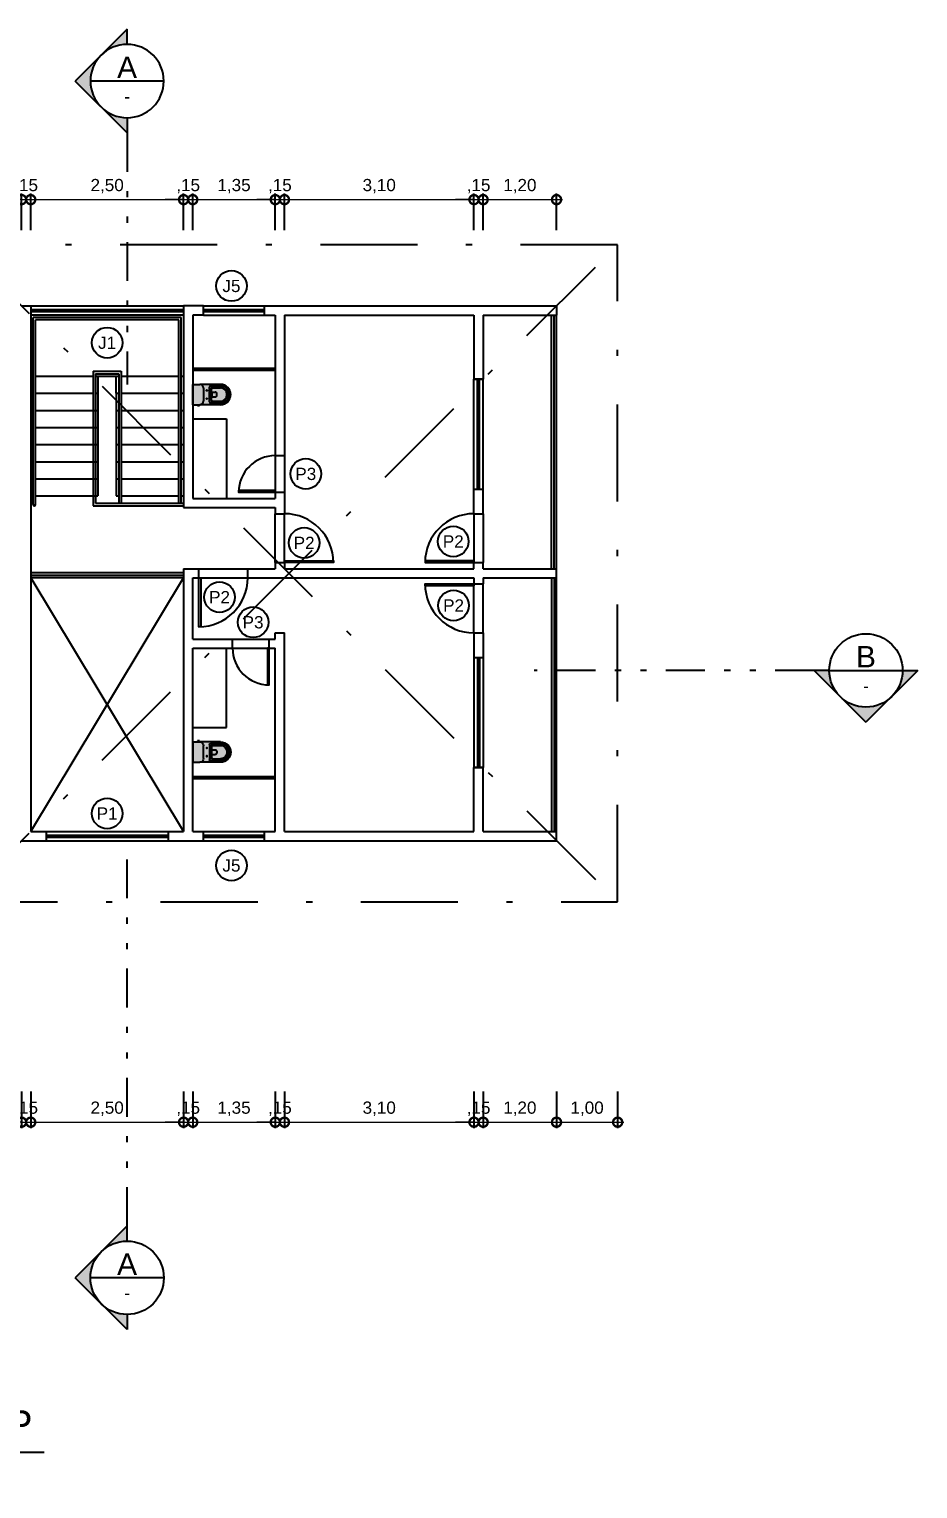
# Model space of a CAD drawing. Header units: metres. Extents: x 47788 to 47873.8, y 23410.5 to 23440.5.
# Drawn here: x 47798.37 to 47812.91, y 23410.46 to 23434.34 of the extents above; entities that cross this region are included whole.
import ezdxf
from ezdxf.enums import TextEntityAlignment as Align

# ---------------------------------------------------------------- set-up
doc = ezdxf.new("R2010")
doc.units = ezdxf.units.M
doc.header["$LTSCALE"] = 0.25
doc.linetypes.add('DASHDOT2', pattern=[12.7, 6.35, -3.175, 0, -3.175])
doc.linetypes.add('DIVIDEX2', pattern=[63.5, 25.4, -12.7, 0, -12.7, 0, -12.7])
for name, color, linetype in [('ARQ_ALV CT', 7, 'Continuous'), ('ARQ_ALV VS', 2, 'Continuous'), ('ARQ_ESQ CT', 3, 'Continuous'), ('ARQ_GRADIL', 2, 'Continuous'), ('ARQ_PISO 01', 1, 'Continuous'), ('ARQ_PROJ SUP', 1, 'DASHDOT2'), ('ARQ_SAN 01', 1, 'Continuous'), ('ARQ_SAN 02', 2, 'Continuous'), ('ARQ_SIMB 01', 1, 'Continuous'), ('LOUÇA', 2, 'Continuous'), ('SIMB_01', 1, 'Continuous'), ('SIMB_02', 2, 'Continuous'), ('SIMB_LCT', 7, 'DIVIDEX2'), ('SIMB_PREENCHIMENTO', 253, 'Continuous'), ('SIMB_TXT', 1, 'Continuous')]:
    doc.layers.add(name, color=color, linetype=linetype)
doc.layers.add('ARQ_COTA_AZUL', color=5, linetype='Continuous', lineweight=20, true_color=0x0000ff)
doc.styles.add('cota', font='arial.ttf')
doc.styles.add('SIMB', font='arial.ttf')
doc.dimstyles.new('Info 01 - annot', dxfattribs={"dimtxt": 2, "dimasz": 3, "dimexe": 1, "dimexo": 1, "dimgap": 1, "dimtad": 1, "dimzin": 4, "dimtxsty": 'cota', "dimblk": 'DOTSMALL', "dimcen": 2, "dimdle": 1, "dimclrd": 256, "dimclre": 256, "dimclrt": 1, "dimazin": 2, "dimtfac": 0.09, "dimtix": 1, "dimtmove": 2, "dimatfit": 2, "dimfxl": 5, "dimfxlon": 1, "dimtolj": 1, "dimtzin": 4, "dimlwd": -1, "dimarcsym": 1})

# ---------------------------------------------------------------- blocks, each defined once
blk = doc.blocks.new('VASO_BELL')
at = {"true_color": 0xffffff}
h = blk.add_hatch(color=7, dxfattribs=at)
h.dxf.hatch_style = 1
edge = h.paths.add_edge_path()
edge.add_line((0, 0), (0.37, 0))
edge.add_line((0.37, 0), (0.37, -0.126))
edge.add_line((0.37, -0.126), (0.37, -0.505))
edge.add_arc((0.185, -0.505), 0.185, -180, 0, ccw=False)
edge.add_line((0, -0.505), (0, -0.126))
edge.add_line((0, -0.126), (0, 0))
h = blk.add_hatch(color=7, dxfattribs=at)
h.dxf.hatch_style = 1
h.paths.add_polyline_path([(-0.007, -0.086), (-0.022, -0.086), (-0.022, -0.121), (-0.007, -0.121)])
h = blk.add_hatch(color=7, dxfattribs=at)
h.dxf.hatch_style = 1
h.paths.add_polyline_path([(0, -0.089), (-0.007, -0.089), (-0.007, -0.117), (0, -0.117)])
at = {"layer": 'ARQ_SAN 01'}
for p, q in [((0.056, -0.361), (0.056, -0.505)), ((0.062, -0.361), (0.062, -0.505)), ((0.082, -0.336), (0.288, -0.336)), ((0.082, -0.342), (0.288, -0.342)), ((0.141, -0.353), (0.141, -0.406)), ((0.229, -0.353), (0.229, -0.406)), ((0.308, -0.361), (0.308, -0.505)), ((0.314, -0.361), (0.314, -0.505))]:
    blk.add_line(p, q, dxfattribs=at)
for centre in [(0.11, -0.255), (0.26, -0.255)]:
    blk.add_circle(centre, 0.0075, dxfattribs=at)
for centre, radius, start, end in [((0.185, -0.505), 0.129, 179.7773, 0.2227), ((0.082, -0.361), 0.025, 90, 180), ((0.082, -0.361), 0.019, 90, 180), ((0.185, -0.499), 0.123, 182.6006, 357.3994), ((0.191, -0.592), 0.244, 91.4264, 101.8331), ((0.168, -0.406), 0.027, 180, 229.1678), ((0.185, -0.386), 0.053, 229.1678, 310.8322), ((0.179, -0.592), 0.244, 78.1669, 88.5736), ((0.202, -0.406), 0.027, 310.8322, 0), ((0.288, -0.361), 0.025, 0, 90), ((0.288, -0.361), 0.019, 0, 90)]:
    blk.add_arc(centre, radius, start, end, dxfattribs=at)
at = {"layer": 'ARQ_SAN 02'}
for p, q in [((0, 0), (0, -0.126)), ((0, 0), (0.37, 0)), ((0.37, 0), (0.37, -0.126)), ((-0.022, -0.086), (-0.007, -0.086)), ((-0.022, -0.121), (-0.022, -0.086)), ((-0.022, -0.121), (-0.007, -0.121)), ((-0.007, -0.121), (-0.007, -0.086)), ((0, -0.089), (-0.007, -0.089)), ((0, -0.117), (-0.007, -0.117)), ((0, -0.505), (0, -0.126)), ((0.301, -0.195), (0.069, -0.195)), ((0.37, -0.505), (0.37, -0.126)), ((0.026, -0.331), (0.026, -0.505)), ((0.051, -0.306), (0.319, -0.306)), ((0.344, -0.331), (0.344, -0.505))]:
    blk.add_line(p, q, dxfattribs=at)
for centre, radius, start, end in [((0.069, -0.126), 0.069, 180, 270), ((0.301, -0.126), 0.069, 270, 0), ((0.185, -0.505), 0.185, 180, 0), ((0.051, -0.331), 0.025, 90, 180), ((0.185, -0.505), 0.159, 180, 0), ((0.319, -0.331), 0.025, 0, 90)]:
    blk.add_arc(centre, radius, start, end, dxfattribs=at)
blk = doc.blocks.new('*U913')
at = {"layer": 'SIMB_PREENCHIMENTO', "transparency": 33554587}
h = blk.add_hatch(color=256, dxfattribs=at)
h.dxf.hatch_style = 1
h.paths.add_polyline_path([(0, 8.48), (-4.15, 4.33, -0.401827), (4.15, 4.33)])
h = blk.add_hatch(color=256, dxfattribs=at)
h.dxf.hatch_style = 1
h.paths.add_polyline_path([(-4.33, 4.15), (-8.48, 0), (-6, 0, -0.193399)])
h = blk.add_hatch(color=256, dxfattribs=at)
h.dxf.hatch_style = 1
h.paths.add_polyline_path([(4.33, 4.15, -0.193399), (6, 0), (8.48, 0)])
at = {"layer": 'SIMB_01'}
for p, q in [((-8.48, 0), (0, 8.48)), ((8.48, 0), (0, 8.48)), ((0, -6), (0, 6)), ((-6, 0), (-8.48, 0)), ((6, 0), (8.48, 0))]:
    blk.add_line(p, q, dxfattribs=at)
blk.add_circle((0, 0), 6, dxfattribs=at)
at = {"layer": 'SIMB_LCT'}
blk.add_line((8.48, 0), (69.06, 0), dxfattribs=at)
at = {"layer": 'SIMB_TXT', "style": 'SIMB'}
for tag, height, p in [('000', 3.5, (2.26, 0)), ('999', 2, (-2.55, 0))]:
    blk.add_attdef(tag, text='', height=height, rotation=90, dxfattribs=at).set_placement(p, align=Align.MIDDLE_CENTER)
blk = doc.blocks.new('*U775')
at = {"layer": 'SIMB_PREENCHIMENTO', "transparency": 33554587}
h = blk.add_hatch(color=256, dxfattribs=at)
h.dxf.hatch_style = 1
h.paths.add_polyline_path([(0, 8.48), (-4.15, 4.33, -0.401827), (4.15, 4.33)])
h = blk.add_hatch(color=256, dxfattribs=at)
h.dxf.hatch_style = 1
h.paths.add_polyline_path([(-4.33, 4.15), (-8.48, 0), (-6, 0, -0.193399)])
h = blk.add_hatch(color=256, dxfattribs=at)
h.dxf.hatch_style = 1
h.paths.add_polyline_path([(4.33, 4.15, -0.193399), (6, 0), (8.48, 0)])
at = {"layer": 'SIMB_01'}
for p, q in [((-8.48, 0), (0, 8.48)), ((8.48, 0), (0, 8.48)), ((0, -6), (0, 6)), ((-6, 0), (-8.48, 0)), ((6, 0), (8.48, 0))]:
    blk.add_line(p, q, dxfattribs=at)
blk.add_circle((0, 0), 6, dxfattribs=at)
at = {"layer": 'SIMB_LCT'}
blk.add_line((8.48, 0), (49.63, 0), dxfattribs=at)
at = {"layer": 'SIMB_TXT', "style": 'SIMB'}
for tag, height, p in [('000', 3.5, (-2.25, 0)), ('999', 2, (2.53, 0))]:
    blk.add_attdef(tag, text='', height=height, rotation=90, dxfattribs=at).set_placement(p, align=Align.MIDDLE_CENTER)
blk = doc.blocks.new('*U778')
at = {"layer": 'SIMB_PREENCHIMENTO', "transparency": 33554587}
h = blk.add_hatch(color=256, dxfattribs=at)
h.dxf.hatch_style = 1
h.paths.add_polyline_path([(0, 8.48), (-4.15, 4.33, -0.401827), (4.15, 4.33)])
h = blk.add_hatch(color=256, dxfattribs=at)
h.dxf.hatch_style = 1
h.paths.add_polyline_path([(-4.33, 4.15), (-8.48, 0), (-6, 0, -0.193399)])
h = blk.add_hatch(color=256, dxfattribs=at)
h.dxf.hatch_style = 1
h.paths.add_polyline_path([(4.33, 4.15, -0.193399), (6, 0), (8.48, 0)])
at = {"layer": 'SIMB_01'}
for p, q in [((-8.48, 0), (0, 8.48)), ((8.48, 0), (0, 8.48)), ((-6, 0), (-8.48, 0)), ((6, 0), (-6, 0)), ((6, 0), (8.48, 0))]:
    blk.add_line(p, q, dxfattribs=at)
blk.add_circle((0, 0), 6, dxfattribs=at)
at = {"layer": 'SIMB_LCT'}
blk.add_line((8.48, 0), (54.25, 0), dxfattribs=at)
at = {"layer": 'SIMB_TXT', "style": 'SIMB'}
for tag, height, p in [('999', 2, (0, 2.53)), ('000', 3.5, (0, -2.25))]:
    blk.add_attdef(tag, text='', height=height, rotation=180, dxfattribs=at).set_placement(p, align=Align.MIDDLE_CENTER)
blk = doc.blocks.new('_DotSmall')
at = {"color": 0, "linetype": 'ByBlock', "const_width": 0.5}
blk.add_lwpolyline([(-0.0625, 0, 1), (0.0625, 0, 1)], format="xyb", close=True, dxfattribs=at)
blk = doc.blocks.new('*D748')
at = {"layer": 'ARQ_COTA_AZUL', "transparency": 16777216}
for p, q in [((47798.248, 23431.551), (47797.948, 23431.551)), ((47798.248, 23431.551), (47798.398, 23431.551)), ((47798.398, 23431.551), (47798.698, 23431.551))]:
    blk.add_line(p, q, dxfattribs=at)
at = {"layer": 'ARQ_COTA_AZUL', "lineweight": -2, "transparency": 16777216}
for p, q in [((47798.248, 23431.051), (47798.248, 23431.651)), ((47798.398, 23431.051), (47798.398, 23431.651))]:
    blk.add_line(p, q, dxfattribs=at)
at = {"layer": 'Defpoints', "color": 0, "transparency": 16777216}
for p in [(47798.398, 23431.551), (47798.248, 23429.813), (47798.398, 23429.813)]:
    blk.add_point(p, dxfattribs=at)
at = {"layer": 'ARQ_COTA_AZUL', "transparency": 16777216, "xscale": 0.3, "yscale": 0.3, "zscale": 0.3}
blk.add_blockref('_DotSmall', (47798.248, 23431.551), dxfattribs=at)
at = {"layer": 'ARQ_COTA_AZUL', "transparency": 16777216, "xscale": 0.3, "yscale": 0.3, "zscale": 0.3, "rotation": 180}
blk.add_blockref('_DotSmall', (47798.398, 23431.551), dxfattribs=at)
at = {"layer": 'ARQ_COTA_AZUL', "color": 1, "transparency": 16777216, "insert": (47798.323, 23431.771), "char_height": 0.2, "attachment_point": 5, "style": 'cota'}
blk.add_mtext('\\A1;,15', dxfattribs=at)
blk = doc.blocks.new('*D749')
at = {"layer": 'ARQ_COTA_AZUL', "transparency": 16777216}
blk.add_line((47798.298, 23431.551), (47800.998, 23431.551), dxfattribs=at)
at = {"layer": 'ARQ_COTA_AZUL', "lineweight": -2, "transparency": 16777216}
for p, q in [((47798.398, 23431.051), (47798.398, 23431.651)), ((47800.898, 23431.051), (47800.898, 23431.651))]:
    blk.add_line(p, q, dxfattribs=at)
at = {"layer": 'Defpoints', "color": 0, "transparency": 16777216}
for p in [(47800.898, 23431.551), (47798.398, 23429.813), (47800.898, 23429.813)]:
    blk.add_point(p, dxfattribs=at)
at = {"layer": 'ARQ_COTA_AZUL', "transparency": 16777216, "xscale": 0.3, "yscale": 0.3, "zscale": 0.3, "rotation": 180}
blk.add_blockref('_DotSmall', (47798.398, 23431.551), dxfattribs=at)
at = {"layer": 'ARQ_COTA_AZUL', "transparency": 16777216, "xscale": 0.3, "yscale": 0.3, "zscale": 0.3}
blk.add_blockref('_DotSmall', (47800.898, 23431.551), dxfattribs=at)
at = {"layer": 'ARQ_COTA_AZUL', "color": 1, "transparency": 16777216, "insert": (47799.648, 23431.771), "char_height": 0.2, "attachment_point": 5, "style": 'cota'}
blk.add_mtext('\\A1;2,50', dxfattribs=at)
blk = doc.blocks.new('*D750')
at = {"layer": 'ARQ_COTA_AZUL', "transparency": 16777216}
for p, q in [((47800.898, 23431.551), (47800.598, 23431.551)), ((47800.898, 23431.551), (47801.048, 23431.551)), ((47801.048, 23431.551), (47801.348, 23431.551))]:
    blk.add_line(p, q, dxfattribs=at)
at = {"layer": 'ARQ_COTA_AZUL', "lineweight": -2, "transparency": 16777216}
for p, q in [((47800.898, 23431.051), (47800.898, 23431.651)), ((47801.048, 23431.051), (47801.048, 23431.651))]:
    blk.add_line(p, q, dxfattribs=at)
at = {"layer": 'Defpoints', "color": 0, "transparency": 16777216}
for p in [(47801.048, 23431.551), (47800.898, 23429.813), (47801.048, 23429.663)]:
    blk.add_point(p, dxfattribs=at)
at = {"layer": 'ARQ_COTA_AZUL', "transparency": 16777216, "xscale": 0.3, "yscale": 0.3, "zscale": 0.3}
blk.add_blockref('_DotSmall', (47800.898, 23431.551), dxfattribs=at)
at = {"layer": 'ARQ_COTA_AZUL', "transparency": 16777216, "xscale": 0.3, "yscale": 0.3, "zscale": 0.3, "rotation": 180}
blk.add_blockref('_DotSmall', (47801.048, 23431.551), dxfattribs=at)
at = {"layer": 'ARQ_COTA_AZUL', "color": 1, "transparency": 16777216, "insert": (47800.973, 23431.771), "char_height": 0.2, "attachment_point": 5, "style": 'cota'}
blk.add_mtext('\\A1;,15', dxfattribs=at)
blk = doc.blocks.new('*D744')
at = {"layer": 'ARQ_COTA_AZUL', "transparency": 16777216}
blk.add_line((47800.948, 23431.551), (47802.498, 23431.551), dxfattribs=at)
at = {"layer": 'ARQ_COTA_AZUL', "lineweight": -2, "transparency": 16777216}
for p, q in [((47801.048, 23431.051), (47801.048, 23431.651)), ((47802.398, 23431.051), (47802.398, 23431.651))]:
    blk.add_line(p, q, dxfattribs=at)
at = {"layer": 'Defpoints', "color": 0, "transparency": 16777216}
for p in [(47802.398, 23431.551), (47801.048, 23429.663), (47802.398, 23429.663)]:
    blk.add_point(p, dxfattribs=at)
at = {"layer": 'ARQ_COTA_AZUL', "transparency": 16777216, "xscale": 0.3, "yscale": 0.3, "zscale": 0.3, "rotation": 180}
blk.add_blockref('_DotSmall', (47801.048, 23431.551), dxfattribs=at)
at = {"layer": 'ARQ_COTA_AZUL', "transparency": 16777216, "xscale": 0.3, "yscale": 0.3, "zscale": 0.3}
blk.add_blockref('_DotSmall', (47802.398, 23431.551), dxfattribs=at)
at = {"layer": 'ARQ_COTA_AZUL', "color": 1, "transparency": 16777216, "insert": (47801.723, 23431.771), "char_height": 0.2, "attachment_point": 5, "style": 'cota'}
blk.add_mtext('\\A1;1,35', dxfattribs=at)
blk = doc.blocks.new('*D745')
at = {"layer": 'ARQ_COTA_AZUL', "transparency": 16777216}
for p, q in [((47802.398, 23431.551), (47802.098, 23431.551)), ((47802.398, 23431.551), (47802.548, 23431.551)), ((47802.548, 23431.551), (47802.848, 23431.551))]:
    blk.add_line(p, q, dxfattribs=at)
at = {"layer": 'ARQ_COTA_AZUL', "lineweight": -2, "transparency": 16777216}
for p, q in [((47802.398, 23431.051), (47802.398, 23431.651)), ((47802.548, 23431.051), (47802.548, 23431.651))]:
    blk.add_line(p, q, dxfattribs=at)
at = {"layer": 'Defpoints', "color": 0, "transparency": 16777216}
for p in [(47802.548, 23431.551), (47802.398, 23429.663), (47802.548, 23429.663)]:
    blk.add_point(p, dxfattribs=at)
at = {"layer": 'ARQ_COTA_AZUL', "transparency": 16777216, "xscale": 0.3, "yscale": 0.3, "zscale": 0.3}
blk.add_blockref('_DotSmall', (47802.398, 23431.551), dxfattribs=at)
at = {"layer": 'ARQ_COTA_AZUL', "transparency": 16777216, "xscale": 0.3, "yscale": 0.3, "zscale": 0.3, "rotation": 180}
blk.add_blockref('_DotSmall', (47802.548, 23431.551), dxfattribs=at)
at = {"layer": 'ARQ_COTA_AZUL', "color": 1, "transparency": 16777216, "insert": (47802.473, 23431.771), "char_height": 0.2, "attachment_point": 5, "style": 'cota'}
blk.add_mtext('\\A1;,15', dxfattribs=at)
blk = doc.blocks.new('*D746')
at = {"layer": 'ARQ_COTA_AZUL', "transparency": 16777216}
blk.add_line((47802.448, 23431.551), (47805.748, 23431.551), dxfattribs=at)
at = {"layer": 'ARQ_COTA_AZUL', "lineweight": -2, "transparency": 16777216}
for p, q in [((47802.548, 23431.051), (47802.548, 23431.651)), ((47805.648, 23431.051), (47805.648, 23431.651))]:
    blk.add_line(p, q, dxfattribs=at)
at = {"layer": 'Defpoints', "color": 0, "transparency": 16777216}
for p in [(47805.648, 23431.551), (47802.548, 23429.663), (47805.648, 23429.663)]:
    blk.add_point(p, dxfattribs=at)
at = {"layer": 'ARQ_COTA_AZUL', "transparency": 16777216, "xscale": 0.3, "yscale": 0.3, "zscale": 0.3, "rotation": 180}
blk.add_blockref('_DotSmall', (47802.548, 23431.551), dxfattribs=at)
at = {"layer": 'ARQ_COTA_AZUL', "transparency": 16777216, "xscale": 0.3, "yscale": 0.3, "zscale": 0.3}
blk.add_blockref('_DotSmall', (47805.648, 23431.551), dxfattribs=at)
at = {"layer": 'ARQ_COTA_AZUL', "color": 1, "transparency": 16777216, "insert": (47804.098, 23431.771), "char_height": 0.2, "attachment_point": 5, "style": 'cota'}
blk.add_mtext('\\A1;3,10', dxfattribs=at)
blk = doc.blocks.new('*D747')
at = {"layer": 'ARQ_COTA_AZUL', "transparency": 16777216}
for p, q in [((47805.648, 23431.551), (47805.348, 23431.551)), ((47805.648, 23431.551), (47805.798, 23431.551)), ((47805.798, 23431.551), (47806.098, 23431.551))]:
    blk.add_line(p, q, dxfattribs=at)
at = {"layer": 'ARQ_COTA_AZUL', "lineweight": -2, "transparency": 16777216}
for p, q in [((47805.648, 23431.051), (47805.648, 23431.651)), ((47805.798, 23431.051), (47805.798, 23431.651))]:
    blk.add_line(p, q, dxfattribs=at)
at = {"layer": 'Defpoints', "color": 0, "transparency": 16777216}
for p in [(47805.798, 23431.551), (47805.798, 23429.813), (47805.648, 23429.663)]:
    blk.add_point(p, dxfattribs=at)
at = {"layer": 'ARQ_COTA_AZUL', "transparency": 16777216, "xscale": 0.3, "yscale": 0.3, "zscale": 0.3}
blk.add_blockref('_DotSmall', (47805.648, 23431.551), dxfattribs=at)
at = {"layer": 'ARQ_COTA_AZUL', "transparency": 16777216, "xscale": 0.3, "yscale": 0.3, "zscale": 0.3, "rotation": 180}
blk.add_blockref('_DotSmall', (47805.798, 23431.551), dxfattribs=at)
at = {"layer": 'ARQ_COTA_AZUL', "color": 1, "transparency": 16777216, "insert": (47805.723, 23431.771), "char_height": 0.2, "attachment_point": 5, "style": 'cota'}
blk.add_mtext('\\A1;,15', dxfattribs=at)
blk = doc.blocks.new('*D739')
at = {"layer": 'ARQ_COTA_AZUL', "transparency": 16777216}
blk.add_line((47805.698, 23431.551), (47807.098, 23431.551), dxfattribs=at)
at = {"layer": 'ARQ_COTA_AZUL', "lineweight": -2, "transparency": 16777216}
for p, q in [((47805.798, 23431.051), (47805.798, 23431.651)), ((47806.998, 23431.051), (47806.998, 23431.651))]:
    blk.add_line(p, q, dxfattribs=at)
at = {"layer": 'Defpoints', "color": 0, "transparency": 16777216}
for p in [(47806.998, 23431.551), (47805.798, 23429.813), (47806.998, 23429.813)]:
    blk.add_point(p, dxfattribs=at)
at = {"layer": 'ARQ_COTA_AZUL', "transparency": 16777216, "xscale": 0.3, "yscale": 0.3, "zscale": 0.3, "rotation": 180}
blk.add_blockref('_DotSmall', (47805.798, 23431.551), dxfattribs=at)
at = {"layer": 'ARQ_COTA_AZUL', "transparency": 16777216, "xscale": 0.3, "yscale": 0.3, "zscale": 0.3}
blk.add_blockref('_DotSmall', (47806.998, 23431.551), dxfattribs=at)
at = {"layer": 'ARQ_COTA_AZUL', "color": 1, "transparency": 16777216, "insert": (47806.398, 23431.771), "char_height": 0.2, "attachment_point": 5, "style": 'cota'}
blk.add_mtext('\\A1;1,20', dxfattribs=at)
blk = doc.blocks.new('*D779')
at = {"layer": 'ARQ_COTA_AZUL', "lineweight": -2, "transparency": 16777216}
for p, q in [((47798.248, 23416.958), (47798.248, 23416.358)), ((47798.398, 23416.958), (47798.398, 23416.358))]:
    blk.add_line(p, q, dxfattribs=at)
at = {"layer": 'ARQ_COTA_AZUL', "transparency": 16777216}
for p, q in [((47798.248, 23416.458), (47797.948, 23416.458)), ((47798.248, 23416.458), (47798.398, 23416.458)), ((47798.398, 23416.458), (47798.698, 23416.458))]:
    blk.add_line(p, q, dxfattribs=at)
at = {"layer": 'Defpoints', "color": 0, "transparency": 16777216}
for p in [(47798.398, 23421.213), (47798.248, 23421.063), (47798.398, 23416.458)]:
    blk.add_point(p, dxfattribs=at)
at = {"layer": 'ARQ_COTA_AZUL', "transparency": 16777216, "xscale": 0.3, "yscale": 0.3, "zscale": 0.3}
blk.add_blockref('_DotSmall', (47798.248, 23416.458), dxfattribs=at)
at = {"layer": 'ARQ_COTA_AZUL', "transparency": 16777216, "xscale": 0.3, "yscale": 0.3, "zscale": 0.3, "rotation": 180}
blk.add_blockref('_DotSmall', (47798.398, 23416.458), dxfattribs=at)
at = {"layer": 'ARQ_COTA_AZUL', "color": 1, "transparency": 16777216, "insert": (47798.323, 23416.678), "char_height": 0.2, "attachment_point": 5, "style": 'cota'}
blk.add_mtext('\\A1;,15', dxfattribs=at)
blk = doc.blocks.new('*D780')
at = {"layer": 'ARQ_COTA_AZUL', "lineweight": -2, "transparency": 16777216}
for p, q in [((47798.398, 23416.958), (47798.398, 23416.358)), ((47800.898, 23416.958), (47800.898, 23416.358))]:
    blk.add_line(p, q, dxfattribs=at)
at = {"layer": 'ARQ_COTA_AZUL', "transparency": 16777216}
blk.add_line((47798.298, 23416.458), (47800.998, 23416.458), dxfattribs=at)
at = {"layer": 'Defpoints', "color": 0, "transparency": 16777216}
for p in [(47798.398, 23421.213), (47800.898, 23421.213), (47800.898, 23416.458)]:
    blk.add_point(p, dxfattribs=at)
at = {"layer": 'ARQ_COTA_AZUL', "transparency": 16777216, "xscale": 0.3, "yscale": 0.3, "zscale": 0.3, "rotation": 180}
blk.add_blockref('_DotSmall', (47798.398, 23416.458), dxfattribs=at)
at = {"layer": 'ARQ_COTA_AZUL', "transparency": 16777216, "xscale": 0.3, "yscale": 0.3, "zscale": 0.3}
blk.add_blockref('_DotSmall', (47800.898, 23416.458), dxfattribs=at)
at = {"layer": 'ARQ_COTA_AZUL', "color": 1, "transparency": 16777216, "insert": (47799.648, 23416.678), "char_height": 0.2, "attachment_point": 5, "style": 'cota'}
blk.add_mtext('\\A1;2,50', dxfattribs=at)
blk = doc.blocks.new('*D781')
at = {"layer": 'ARQ_COTA_AZUL', "lineweight": -2, "transparency": 16777216}
for p, q in [((47800.898, 23416.958), (47800.898, 23416.358)), ((47801.048, 23416.958), (47801.048, 23416.358))]:
    blk.add_line(p, q, dxfattribs=at)
at = {"layer": 'ARQ_COTA_AZUL', "transparency": 16777216}
for p, q in [((47800.898, 23416.458), (47800.598, 23416.458)), ((47800.898, 23416.458), (47801.048, 23416.458)), ((47801.048, 23416.458), (47801.348, 23416.458))]:
    blk.add_line(p, q, dxfattribs=at)
at = {"layer": 'Defpoints', "color": 0, "transparency": 16777216}
for p in [(47800.898, 23421.213), (47801.048, 23421.213), (47801.048, 23416.458)]:
    blk.add_point(p, dxfattribs=at)
at = {"layer": 'ARQ_COTA_AZUL', "transparency": 16777216, "xscale": 0.3, "yscale": 0.3, "zscale": 0.3}
blk.add_blockref('_DotSmall', (47800.898, 23416.458), dxfattribs=at)
at = {"layer": 'ARQ_COTA_AZUL', "transparency": 16777216, "xscale": 0.3, "yscale": 0.3, "zscale": 0.3, "rotation": 180}
blk.add_blockref('_DotSmall', (47801.048, 23416.458), dxfattribs=at)
at = {"layer": 'ARQ_COTA_AZUL', "color": 1, "transparency": 16777216, "insert": (47800.973, 23416.678), "char_height": 0.2, "attachment_point": 5, "style": 'cota'}
blk.add_mtext('\\A1;,15', dxfattribs=at)
blk = doc.blocks.new('*D782')
at = {"layer": 'ARQ_COTA_AZUL', "lineweight": -2, "transparency": 16777216}
for p, q in [((47801.048, 23416.958), (47801.048, 23416.358)), ((47802.398, 23416.958), (47802.398, 23416.358))]:
    blk.add_line(p, q, dxfattribs=at)
at = {"layer": 'ARQ_COTA_AZUL', "transparency": 16777216}
blk.add_line((47800.948, 23416.458), (47802.498, 23416.458), dxfattribs=at)
at = {"layer": 'Defpoints', "color": 0, "transparency": 16777216}
for p in [(47801.048, 23421.213), (47802.398, 23421.213), (47802.398, 23416.458)]:
    blk.add_point(p, dxfattribs=at)
at = {"layer": 'ARQ_COTA_AZUL', "transparency": 16777216, "xscale": 0.3, "yscale": 0.3, "zscale": 0.3, "rotation": 180}
blk.add_blockref('_DotSmall', (47801.048, 23416.458), dxfattribs=at)
at = {"layer": 'ARQ_COTA_AZUL', "transparency": 16777216, "xscale": 0.3, "yscale": 0.3, "zscale": 0.3}
blk.add_blockref('_DotSmall', (47802.398, 23416.458), dxfattribs=at)
at = {"layer": 'ARQ_COTA_AZUL', "color": 1, "transparency": 16777216, "insert": (47801.723, 23416.678), "char_height": 0.2, "attachment_point": 5, "style": 'cota'}
blk.add_mtext('\\A1;1,35', dxfattribs=at)
blk = doc.blocks.new('*D783')
at = {"layer": 'ARQ_COTA_AZUL', "lineweight": -2, "transparency": 16777216}
for p, q in [((47802.398, 23416.958), (47802.398, 23416.358)), ((47802.548, 23416.958), (47802.548, 23416.358))]:
    blk.add_line(p, q, dxfattribs=at)
at = {"layer": 'ARQ_COTA_AZUL', "transparency": 16777216}
for p, q in [((47802.398, 23416.458), (47802.098, 23416.458)), ((47802.398, 23416.458), (47802.548, 23416.458)), ((47802.548, 23416.458), (47802.848, 23416.458))]:
    blk.add_line(p, q, dxfattribs=at)
at = {"layer": 'Defpoints', "color": 0, "transparency": 16777216}
for p in [(47802.398, 23421.213), (47802.548, 23421.213), (47802.548, 23416.458)]:
    blk.add_point(p, dxfattribs=at)
at = {"layer": 'ARQ_COTA_AZUL', "transparency": 16777216, "xscale": 0.3, "yscale": 0.3, "zscale": 0.3}
blk.add_blockref('_DotSmall', (47802.398, 23416.458), dxfattribs=at)
at = {"layer": 'ARQ_COTA_AZUL', "transparency": 16777216, "xscale": 0.3, "yscale": 0.3, "zscale": 0.3, "rotation": 180}
blk.add_blockref('_DotSmall', (47802.548, 23416.458), dxfattribs=at)
at = {"layer": 'ARQ_COTA_AZUL', "color": 1, "transparency": 16777216, "insert": (47802.473, 23416.678), "char_height": 0.2, "attachment_point": 5, "style": 'cota'}
blk.add_mtext('\\A1;,15', dxfattribs=at)
blk = doc.blocks.new('*D784')
at = {"layer": 'ARQ_COTA_AZUL', "lineweight": -2, "transparency": 16777216}
for p, q in [((47802.548, 23416.958), (47802.548, 23416.358)), ((47805.648, 23416.958), (47805.648, 23416.358))]:
    blk.add_line(p, q, dxfattribs=at)
at = {"layer": 'ARQ_COTA_AZUL', "transparency": 16777216}
blk.add_line((47802.448, 23416.458), (47805.748, 23416.458), dxfattribs=at)
at = {"layer": 'Defpoints', "color": 0, "transparency": 16777216}
for p in [(47802.548, 23421.213), (47805.648, 23421.213), (47805.648, 23416.458)]:
    blk.add_point(p, dxfattribs=at)
at = {"layer": 'ARQ_COTA_AZUL', "transparency": 16777216, "xscale": 0.3, "yscale": 0.3, "zscale": 0.3, "rotation": 180}
blk.add_blockref('_DotSmall', (47802.548, 23416.458), dxfattribs=at)
at = {"layer": 'ARQ_COTA_AZUL', "transparency": 16777216, "xscale": 0.3, "yscale": 0.3, "zscale": 0.3}
blk.add_blockref('_DotSmall', (47805.648, 23416.458), dxfattribs=at)
at = {"layer": 'ARQ_COTA_AZUL', "color": 1, "transparency": 16777216, "insert": (47804.098, 23416.678), "char_height": 0.2, "attachment_point": 5, "style": 'cota'}
blk.add_mtext('\\A1;3,10', dxfattribs=at)
blk = doc.blocks.new('*D785')
at = {"layer": 'ARQ_COTA_AZUL', "lineweight": -2, "transparency": 16777216}
for p, q in [((47805.648, 23416.958), (47805.648, 23416.358)), ((47805.798, 23416.958), (47805.798, 23416.358))]:
    blk.add_line(p, q, dxfattribs=at)
at = {"layer": 'ARQ_COTA_AZUL', "transparency": 16777216}
for p, q in [((47805.648, 23416.458), (47805.348, 23416.458)), ((47805.648, 23416.458), (47805.798, 23416.458)), ((47805.798, 23416.458), (47806.098, 23416.458))]:
    blk.add_line(p, q, dxfattribs=at)
at = {"layer": 'Defpoints', "color": 0, "transparency": 16777216}
for p in [(47805.648, 23421.213), (47805.798, 23421.213), (47805.798, 23416.458)]:
    blk.add_point(p, dxfattribs=at)
at = {"layer": 'ARQ_COTA_AZUL', "transparency": 16777216, "xscale": 0.3, "yscale": 0.3, "zscale": 0.3}
blk.add_blockref('_DotSmall', (47805.648, 23416.458), dxfattribs=at)
at = {"layer": 'ARQ_COTA_AZUL', "transparency": 16777216, "xscale": 0.3, "yscale": 0.3, "zscale": 0.3, "rotation": 180}
blk.add_blockref('_DotSmall', (47805.798, 23416.458), dxfattribs=at)
at = {"layer": 'ARQ_COTA_AZUL', "color": 1, "transparency": 16777216, "insert": (47805.723, 23416.678), "char_height": 0.2, "attachment_point": 5, "style": 'cota'}
blk.add_mtext('\\A1;,15', dxfattribs=at)
blk = doc.blocks.new('*D786')
at = {"layer": 'ARQ_COTA_AZUL', "lineweight": -2, "transparency": 16777216}
for p, q in [((47805.798, 23416.958), (47805.798, 23416.358)), ((47806.998, 23416.958), (47806.998, 23416.358))]:
    blk.add_line(p, q, dxfattribs=at)
at = {"layer": 'ARQ_COTA_AZUL', "transparency": 16777216}
blk.add_line((47805.698, 23416.458), (47807.098, 23416.458), dxfattribs=at)
at = {"layer": 'Defpoints', "color": 0, "transparency": 16777216}
for p in [(47805.798, 23421.213), (47806.998, 23421.063), (47806.998, 23416.458)]:
    blk.add_point(p, dxfattribs=at)
at = {"layer": 'ARQ_COTA_AZUL', "transparency": 16777216, "xscale": 0.3, "yscale": 0.3, "zscale": 0.3, "rotation": 180}
blk.add_blockref('_DotSmall', (47805.798, 23416.458), dxfattribs=at)
at = {"layer": 'ARQ_COTA_AZUL', "transparency": 16777216, "xscale": 0.3, "yscale": 0.3, "zscale": 0.3}
blk.add_blockref('_DotSmall', (47806.998, 23416.458), dxfattribs=at)
at = {"layer": 'ARQ_COTA_AZUL', "color": 1, "transparency": 16777216, "insert": (47806.398, 23416.678), "char_height": 0.2, "attachment_point": 5, "style": 'cota'}
blk.add_mtext('\\A1;1,20', dxfattribs=at)
blk = doc.blocks.new('*D787')
at = {"layer": 'ARQ_COTA_AZUL', "lineweight": -2, "transparency": 16777216}
for p, q in [((47806.998, 23416.958), (47806.998, 23416.358)), ((47807.998, 23416.958), (47807.998, 23416.358))]:
    blk.add_line(p, q, dxfattribs=at)
at = {"layer": 'ARQ_COTA_AZUL', "transparency": 16777216}
blk.add_line((47806.898, 23416.458), (47808.098, 23416.458), dxfattribs=at)
at = {"layer": 'Defpoints', "color": 0, "transparency": 16777216}
for p in [(47806.998, 23421.063), (47807.998, 23420.063), (47807.998, 23416.458)]:
    blk.add_point(p, dxfattribs=at)
at = {"layer": 'ARQ_COTA_AZUL', "transparency": 16777216, "xscale": 0.3, "yscale": 0.3, "zscale": 0.3, "rotation": 180}
blk.add_blockref('_DotSmall', (47806.998, 23416.458), dxfattribs=at)
at = {"layer": 'ARQ_COTA_AZUL', "transparency": 16777216, "xscale": 0.3, "yscale": 0.3, "zscale": 0.3}
blk.add_blockref('_DotSmall', (47807.998, 23416.458), dxfattribs=at)
at = {"layer": 'ARQ_COTA_AZUL', "color": 1, "transparency": 16777216, "insert": (47807.498, 23416.678), "char_height": 0.2, "attachment_point": 5, "style": 'cota'}
blk.add_mtext('\\A1;1,00', dxfattribs=at)
blk = doc.blocks.new('*U963')
at = {"layer": 'SIMB_02'}
blk.add_line((6, 0), (67.14, 0), dxfattribs=at)
blk.add_circle((0, 0), 6, dxfattribs=at)
at = {"layer": 'SIMB_TXT', "style": 'SIMB'}
blk.add_text('ESCALA:', height=2, dxfattribs=at).set_placement((8.94, -4.58))
blk.add_attdef('TITULO_DO_DESENHO', text='', height=4.5, dxfattribs=at).set_placement((10.02, 1), align=Align.BOTTOM_LEFT)
blk.add_attdef('NUM', text='', height=4.5, dxfattribs=at).set_placement((0, 0), align=Align.MIDDLE_CENTER)
blk.add_attdef('ESCALA', (21.3, -4.58), '', height=2, dxfattribs=at)
blk = doc.blocks.new('*U595')
at = {"layer": 'SIMB_02'}
blk.add_circle((0, 0), 2.5, dxfattribs=at)
at = {"layer": 'SIMB_TXT', "style": 'SIMB'}
blk.add_attdef('CDESQ', text='', height=2, dxfattribs=at).set_placement((0, 0), align=Align.MIDDLE_CENTER)

msp = doc.modelspace()

# ---------------------------------------------------------------- linework, layer by layer
at = {"layer": 'ARQ_ALV CT'}
for p, q in [((47798.248, 23429.813), (47798.398, 23429.813)), ((47798.398, 23429.813), (47798.398, 23421.213)), ((47801.223, 23429.813), (47800.898, 23429.813)), ((47800.898, 23429.813), (47800.898, 23426.513)), ((47801.223, 23429.813), (47802.223, 23429.813)), ((47802.223, 23429.813), (47806.998, 23429.813)), ((47806.998, 23429.813), (47806.998, 23429.663)), ((47801.223, 23429.663), (47801.048, 23429.663)), ((47801.048, 23429.663), (47801.048, 23426.663)), ((47801.223, 23429.663), (47802.223, 23429.663)), ((47802.223, 23429.663), (47802.398, 23429.663)), ((47802.398, 23429.663), (47802.398, 23427.363)), ((47802.548, 23429.663), (47802.548, 23427.363)), ((47802.548, 23429.663), (47805.648, 23429.663)), ((47805.648, 23429.663), (47805.648, 23428.613)), ((47805.798, 23429.663), (47805.798, 23428.613)), ((47805.798, 23429.663), (47806.998, 23429.663)), ((47805.798, 23428.613), (47805.648, 23428.613)), ((47805.648, 23428.613), (47805.798, 23428.613)), ((47802.398, 23427.363), (47802.548, 23427.363)), ((47802.398, 23426.763), (47802.548, 23426.763)), ((47802.398, 23426.763), (47802.398, 23426.663)), ((47802.548, 23426.763), (47802.548, 23426.413)), ((47805.648, 23426.813), (47805.798, 23426.813)), ((47805.648, 23426.413), (47805.648, 23426.813)), ((47805.798, 23426.413), (47805.798, 23426.813)), ((47800.898, 23426.513), (47801.048, 23426.513)), ((47801.048, 23426.663), (47802.398, 23426.663)), ((47801.048, 23426.513), (47802.398, 23426.513)), ((47802.398, 23426.513), (47802.398, 23426.413)), ((47802.398, 23426.413), (47802.548, 23426.413)), ((47805.648, 23426.413), (47805.798, 23426.413)), ((47800.898, 23425.513), (47801.148, 23425.513)), ((47800.898, 23425.513), (47800.898, 23421.213)), ((47801.148, 23425.363), (47801.148, 23425.513)), ((47801.948, 23425.513), (47802.398, 23425.513)), ((47801.948, 23425.363), (47801.948, 23425.513)), ((47802.398, 23425.613), (47802.548, 23425.613)), ((47802.398, 23425.613), (47802.398, 23425.513)), ((47802.548, 23425.613), (47802.548, 23425.513)), ((47802.548, 23425.513), (47805.648, 23425.513)), ((47805.648, 23425.513), (47805.648, 23425.613)), ((47805.648, 23425.613), (47805.798, 23425.613)), ((47805.798, 23425.513), (47805.798, 23425.613)), ((47805.798, 23425.513), (47806.998, 23425.513)), ((47806.998, 23425.363), (47806.998, 23425.513)), ((47801.048, 23425.363), (47801.148, 23425.363)), ((47801.048, 23424.363), (47801.048, 23425.363)), ((47801.948, 23425.363), (47805.648, 23425.363)), ((47805.648, 23425.363), (47805.648, 23425.263)), ((47805.648, 23425.263), (47805.798, 23425.263)), ((47805.798, 23425.363), (47805.798, 23425.263)), ((47805.798, 23425.363), (47806.998, 23425.363)), ((47801.048, 23424.363), (47801.698, 23424.363)), ((47801.698, 23424.213), (47801.698, 23424.363)), ((47802.298, 23424.363), (47802.398, 23424.363)), ((47802.298, 23424.213), (47802.298, 23424.363)), ((47802.398, 23424.463), (47802.548, 23424.463)), ((47802.398, 23424.363), (47802.398, 23424.463)), ((47802.548, 23421.213), (47802.548, 23424.463)), ((47805.648, 23424.463), (47805.648, 23424.063)), ((47805.648, 23424.463), (47805.798, 23424.463)), ((47805.798, 23424.463), (47805.798, 23424.063)), ((47801.048, 23421.213), (47801.048, 23424.213)), ((47801.048, 23424.213), (47801.698, 23424.213)), ((47802.298, 23424.213), (47802.398, 23424.213)), ((47802.398, 23421.213), (47802.398, 23424.213)), ((47805.648, 23424.063), (47805.798, 23424.063)), ((47805.798, 23422.263), (47805.648, 23422.263)), ((47805.648, 23422.263), (47805.798, 23422.263)), ((47805.648, 23421.213), (47805.648, 23422.263)), ((47805.798, 23421.213), (47805.798, 23422.263)), ((47798.398, 23421.213), (47798.648, 23421.213)), ((47798.648, 23421.213), (47798.648, 23421.063)), ((47800.648, 23421.213), (47800.648, 23421.063)), ((47800.648, 23421.213), (47800.898, 23421.213)), ((47801.048, 23421.213), (47801.223, 23421.213)), ((47801.223, 23421.213), (47802.223, 23421.213)), ((47802.223, 23421.213), (47802.398, 23421.213)), ((47802.548, 23421.213), (47805.648, 23421.213)), ((47805.798, 23421.213), (47806.998, 23421.213)), ((47806.998, 23421.063), (47806.998, 23421.213)), ((47798.248, 23421.063), (47798.648, 23421.063)), ((47800.648, 23421.063), (47801.223, 23421.063)), ((47801.223, 23421.063), (47802.223, 23421.063)), ((47802.223, 23421.063), (47806.998, 23421.063))]:
    msp.add_line(p, q, dxfattribs=at)
at = {"layer": 'ARQ_ALV VS'}
for p, q in [((47805.648, 23426.813), (47805.648, 23428.613)), ((47805.798, 23426.813), (47805.798, 23428.613)), ((47805.648, 23424.063), (47805.648, 23422.263)), ((47805.798, 23424.063), (47805.798, 23422.263))]:
    msp.add_line(p, q, dxfattribs=at)
at = {"layer": 'ARQ_ESQ CT'}
for p, q in [((47798.398, 23429.753), (47800.898, 23429.753)), ((47798.398, 23429.723), (47800.898, 23429.723)), ((47801.048, 23428.793), (47802.398, 23428.793)), ((47801.048, 23428.763), (47802.398, 23428.763)), ((47805.708, 23426.813), (47805.708, 23428.613)), ((47805.738, 23426.813), (47805.738, 23428.613)), ((47805.708, 23424.063), (47805.708, 23422.263)), ((47805.738, 23424.063), (47805.738, 23422.263)), ((47801.048, 23422.113), (47802.398, 23422.113)), ((47801.048, 23422.083), (47802.398, 23422.083)), ((47798.648, 23421.153), (47800.648, 23421.153)), ((47798.648, 23421.123), (47800.648, 23421.123))]:
    msp.add_line(p, q, dxfattribs=at)
for points in [[(47802.398, 23426.763), (47802.398, 23426.793), (47801.798, 23426.793), (47801.798, 23426.763)], [(47802.548, 23425.613), (47802.548, 23425.643), (47803.348, 23425.643), (47803.348, 23425.613)], [(47805.648, 23425.613), (47805.648, 23425.643), (47804.848, 23425.643), (47804.848, 23425.613)], [(47801.148, 23425.363), (47801.178, 23425.363), (47801.178, 23424.563), (47801.148, 23424.563)], [(47805.648, 23425.263), (47805.648, 23425.233), (47804.848, 23425.233), (47804.848, 23425.263)], [(47802.298, 23424.213), (47802.268, 23424.213), (47802.268, 23423.613), (47802.298, 23423.613)]]:
    msp.add_lwpolyline(points, close=True, dxfattribs=at)
at = {"layer": 'ARQ_GRADIL'}
for p, q in [((47800.858, 23429.623), (47798.438, 23429.623)), ((47798.438, 23426.563), (47798.438, 23429.623)), ((47800.818, 23429.583), (47798.478, 23429.583)), ((47798.478, 23426.563), (47798.478, 23429.583)), ((47800.818, 23426.583), (47800.818, 23429.583)), ((47800.858, 23426.583), (47800.858, 23429.623)), ((47806.918, 23425.513), (47806.918, 23429.663)), ((47806.958, 23425.513), (47806.958, 23429.663)), ((47799.418, 23428.743), (47799.878, 23428.743)), ((47799.418, 23428.743), (47799.418, 23426.543)), ((47799.458, 23428.703), (47799.838, 23428.703)), ((47799.458, 23428.703), (47799.458, 23426.583)), ((47799.838, 23428.703), (47799.838, 23426.583)), ((47799.878, 23428.743), (47799.878, 23426.583)), ((47799.418, 23426.543), (47800.898, 23426.543)), ((47799.458, 23426.583), (47800.898, 23426.583)), ((47800.898, 23425.443), (47798.398, 23425.443)), ((47800.898, 23425.403), (47798.398, 23425.403)), ((47806.918, 23425.363), (47806.918, 23421.213)), ((47806.958, 23425.363), (47806.958, 23421.213))]:
    msp.add_line(p, q, dxfattribs=at)
msp.add_arc((47798.458, 23426.563), 0.02, 180, 360, dxfattribs=at)
at = {"layer": 'ARQ_PISO 01'}
for p, q in [((47798.398, 23429.813), (47800.898, 23429.813)), ((47800.898, 23429.663), (47798.398, 23429.663)), ((47806.998, 23425.513), (47806.998, 23429.663)), ((47798.398, 23428.663), (47798.438, 23428.663)), ((47798.478, 23428.663), (47799.418, 23428.663)), ((47799.458, 23428.663), (47799.838, 23428.663)), ((47799.498, 23428.663), (47799.498, 23426.703)), ((47799.798, 23428.383), (47799.798, 23428.663)), ((47799.878, 23428.663), (47800.818, 23428.663)), ((47800.858, 23428.663), (47800.898, 23428.663)), ((47798.398, 23428.383), (47798.438, 23428.383)), ((47798.478, 23428.383), (47799.418, 23428.383)), ((47799.458, 23428.383), (47799.498, 23428.383)), ((47799.798, 23428.383), (47799.798, 23426.703)), ((47799.798, 23428.383), (47799.838, 23428.383)), ((47799.878, 23428.383), (47800.818, 23428.383)), ((47800.858, 23428.383), (47800.898, 23428.383)), ((47798.398, 23428.103), (47798.438, 23428.103)), ((47798.478, 23428.103), (47799.498, 23428.103)), ((47799.798, 23428.103), (47799.838, 23428.103)), ((47799.878, 23428.103), (47800.818, 23428.103)), ((47800.858, 23428.103), (47800.898, 23428.103)), ((47798.398, 23427.823), (47798.438, 23427.823)), ((47798.478, 23427.823), (47799.498, 23427.823)), ((47799.798, 23427.823), (47799.838, 23427.823)), ((47799.878, 23427.823), (47800.818, 23427.823)), ((47800.858, 23427.823), (47800.898, 23427.823)), ((47798.398, 23427.543), (47798.438, 23427.543)), ((47798.478, 23427.543), (47799.498, 23427.543)), ((47799.798, 23427.543), (47799.838, 23427.543)), ((47799.878, 23427.543), (47800.818, 23427.543)), ((47800.858, 23427.543), (47800.898, 23427.543)), ((47798.398, 23427.263), (47798.438, 23427.263)), ((47798.478, 23427.263), (47799.498, 23427.263)), ((47799.798, 23427.263), (47799.838, 23427.263)), ((47799.878, 23427.263), (47800.818, 23427.263)), ((47800.858, 23427.263), (47800.898, 23427.263)), ((47802.398, 23427.363), (47802.398, 23426.763)), ((47802.548, 23427.363), (47802.548, 23426.763)), ((47798.398, 23426.983), (47798.438, 23426.983)), ((47798.478, 23426.983), (47799.498, 23426.983)), ((47799.798, 23426.983), (47799.838, 23426.983)), ((47799.878, 23426.983), (47800.818, 23426.983)), ((47800.858, 23426.983), (47800.898, 23426.983)), ((47798.398, 23426.703), (47798.438, 23426.703)), ((47798.478, 23426.703), (47799.498, 23426.703)), ((47799.798, 23426.703), (47799.838, 23426.703)), ((47799.878, 23426.703), (47800.818, 23426.703)), ((47800.858, 23426.703), (47800.898, 23426.703)), ((47802.398, 23425.613), (47802.398, 23426.413)), ((47802.548, 23425.613), (47802.548, 23426.413)), ((47805.648, 23426.413), (47805.648, 23425.613)), ((47805.798, 23426.413), (47805.798, 23425.613)), ((47801.148, 23425.513), (47801.948, 23425.513)), ((47800.898, 23425.363), (47798.398, 23425.363)), ((47801.148, 23425.363), (47801.948, 23425.363)), ((47805.648, 23424.463), (47805.648, 23425.263)), ((47805.798, 23424.463), (47805.798, 23425.263)), ((47806.998, 23421.213), (47806.998, 23425.363)), ((47801.698, 23424.363), (47802.298, 23424.363)), ((47801.698, 23424.213), (47802.298, 23424.213)), ((47798.648, 23421.213), (47800.648, 23421.213)), ((47798.648, 23421.063), (47800.648, 23421.063))]:
    msp.add_line(p, q, dxfattribs=at)
at = {"layer": 'ARQ_PROJ SUP'}
for p, q in [((47797.248, 23420.063), (47807.998, 23430.813)), ((47797.248, 23430.813), (47807.998, 23420.063)), ((47801.223, 23429.663), (47801.223, 23429.813)), ((47802.223, 23429.663), (47802.223, 23429.813)), ((47801.223, 23429.753), (47802.223, 23429.753)), ((47801.223, 23429.723), (47802.223, 23429.723)), ((47801.223, 23421.063), (47801.223, 23421.213)), ((47802.223, 23421.063), (47802.223, 23421.213)), ((47801.223, 23421.153), (47802.223, 23421.153)), ((47801.223, 23421.123), (47802.223, 23421.123))]:
    msp.add_line(p, q, dxfattribs=at)
msp.add_lwpolyline([(47797.248, 23420.063), (47807.998, 23420.063), (47807.998, 23430.813), (47797.248, 23430.813)], close=True, dxfattribs=at)
at = {"layer": 'ARQ_SAN 02'}
for p, q in [((47801.048, 23427.963), (47801.598, 23427.963)), ((47801.598, 23427.963), (47801.598, 23426.663)), ((47801.598, 23422.913), (47801.598, 23424.213)), ((47801.048, 23422.913), (47801.598, 23422.913))]:
    msp.add_line(p, q, dxfattribs=at)
at = {"layer": 'ARQ_SIMB 01'}
for centre, radius, start, end in [((47802.398, 23426.763), 0.6, 90, 180), ((47802.548, 23425.613), 0.8, 0, 90), ((47805.648, 23425.613), 0.8, 90, 180), ((47801.148, 23425.363), 0.8, 270, 360), ((47805.648, 23425.263), 0.8, 180, 270), ((47802.298, 23424.213), 0.6, 180, 270)]:
    msp.add_arc(centre, radius, start, end, dxfattribs=at)
at = {"layer": 'SIMB_01'}
for p, q in [((47798.398, 23421.213), (47800.898, 23425.363)), ((47798.398, 23425.363), (47800.898, 23421.213))]:
    msp.add_line(p, q, dxfattribs=at)

# ---------------------------------------------------------------- block references
ref = msp.add_blockref('*U775', (47799.974, 23433.491), dxfattribs=dict(xscale=-0.1, yscale=0.1, zscale=0.1, rotation=90))
ref.add_attrib('999', '-', dxfattribs={"layer": 'SIMB_TXT', "height": 0.2, "style": 'SIMB'}).set_placement((47799.974, 23433.239), align=Align.MIDDLE_CENTER)
ref.add_attrib('000', 'A', dxfattribs={"layer": 'SIMB_TXT', "height": 0.35, "style": 'SIMB'}).set_placement((47799.974, 23433.716), align=Align.MIDDLE_CENTER)
at = {"xscale": 0.1, "yscale": 0.1, "zscale": 0.1}
for name, p, values in [('*U595', (47801.681, 23430.139), {'CDESQ': 'J5'}), ('*U595', (47799.648, 23429.21), {'CDESQ': 'J1'}), ('*U595', (47802.897, 23427.064), {'CDESQ': 'P3'}), ('*U595', (47802.87, 23425.936), {'CDESQ': 'P2'}), ('*U595', (47805.309, 23425.959), {'CDESQ': 'P2'}), ('*U595', (47801.486, 23425.048), {'CDESQ': 'P2'}), ('*U595', (47805.314, 23424.912), {'CDESQ': 'P2'}), ('*U595', (47802.035, 23424.637), {'CDESQ': 'P3'}), ('*U595', (47799.648, 23421.509), {'CDESQ': 'P1'}), ('*U595', (47801.681, 23420.658), {'CDESQ': 'J5'}), ('*U963', (47791.906, 23411.061), {'TITULO_DO_DESENHO': 'PLANTA PAV. SUP', 'NUM': '01', 'ESCALA': '1/100'})]:
    msp.add_blockref(name, p, dxfattribs=at).add_auto_attribs(values)
at = {"xscale": 0.1, "yscale": 0.1, "zscale": 0.1, "rotation": 180}
msp.add_blockref('*U778', (47812.059, 23423.849), dxfattribs=at).add_auto_attribs({'999': '-', '000': 'B'})
ref = msp.add_blockref('*U913', (47799.974, 23413.913), dxfattribs=dict(xscale=0.1, yscale=0.1, zscale=0.1, rotation=89.99999999999999))
ref.add_attrib('999', '-', dxfattribs={"layer": 'SIMB_TXT', "height": 0.2, "style": 'SIMB'}).set_placement((47799.974, 23413.663), align=Align.MIDDLE_CENTER)
ref.add_attrib('000', 'A', dxfattribs={"layer": 'SIMB_TXT', "height": 0.35, "style": 'SIMB'}).set_placement((47799.974, 23414.136), align=Align.MIDDLE_CENTER)
at = {"layer": 'LOUÇA', "yscale": 0.900000000000091, "zscale": 0.900000000000091}
for p, xscale, rotation in [((47801.048, 23428.196), 0.900000000000091, 89.99999999999999), ((47801.048, 23422.679), -0.900000000000091, 90)]:
    msp.add_blockref('VASO_BELL', p, dxfattribs=dict(at, xscale=xscale, rotation=rotation))

# ---------------------------------------------------------------- dimensions: what is measured, and where the dimension line sits
at = {"layer": 'ARQ_COTA_AZUL'}
for base, p1, p2, picture, middle in [((47798.398, 23431.551), (47798.248, 23429.813), (47798.398, 23429.813), '*D748', (47798.323, 23431.771)), ((47800.898, 23431.551), (47798.398, 23429.813), (47800.898, 23429.813), '*D749', (47799.648, 23431.771)), ((47801.048, 23431.551), (47800.898, 23429.813), (47801.048, 23429.663), '*D750', (47800.973, 23431.771)), ((47802.398, 23431.551), (47801.048, 23429.663), (47802.398, 23429.663), '*D744', (47801.723, 23431.771)), ((47802.548, 23431.551), (47802.398, 23429.663), (47802.548, 23429.663), '*D745', (47802.473, 23431.771)), ((47805.648, 23431.551), (47802.548, 23429.663), (47805.648, 23429.663), '*D746', (47804.098, 23431.771)), ((47805.798, 23431.551), (47805.648, 23429.663), (47805.798, 23429.813), '*D747', (47805.723, 23431.771)), ((47806.998, 23431.551), (47805.798, 23429.813), (47806.998, 23429.813), '*D739', (47806.398, 23431.771)), ((47798.398, 23416.458), (47798.248, 23421.063), (47798.398, 23421.213), '*D779', (47798.323, 23416.678)), ((47800.898, 23416.458), (47798.398, 23421.213), (47800.898, 23421.213), '*D780', (47799.648, 23416.678)), ((47801.048, 23416.458), (47800.898, 23421.213), (47801.048, 23421.213), '*D781', (47800.973, 23416.678)), ((47802.398, 23416.458), (47801.048, 23421.213), (47802.398, 23421.213), '*D782', (47801.723, 23416.678)), ((47802.548, 23416.458), (47802.398, 23421.213), (47802.548, 23421.213), '*D783', (47802.473, 23416.678)), ((47805.648, 23416.458), (47802.548, 23421.213), (47805.648, 23421.213), '*D784', (47804.098, 23416.678)), ((47805.798, 23416.458), (47805.648, 23421.213), (47805.798, 23421.213), '*D785', (47805.723, 23416.678)), ((47806.998, 23416.458), (47805.798, 23421.213), (47806.998, 23421.063), '*D786', (47806.398, 23416.678)), ((47807.998, 23416.458), (47806.998, 23421.063), (47807.998, 23420.063), '*D787', (47807.498, 23416.678))]:
    dim = msp.add_linear_dim(base=base, p1=p1, p2=p2, dimstyle='Info 01 - annot', dxfattribs=at)
    dim.commit()
    dim.dimension.update_dxf_attribs({"geometry": picture, "text_midpoint": middle})

doc.saveas('drawing.dxf')
